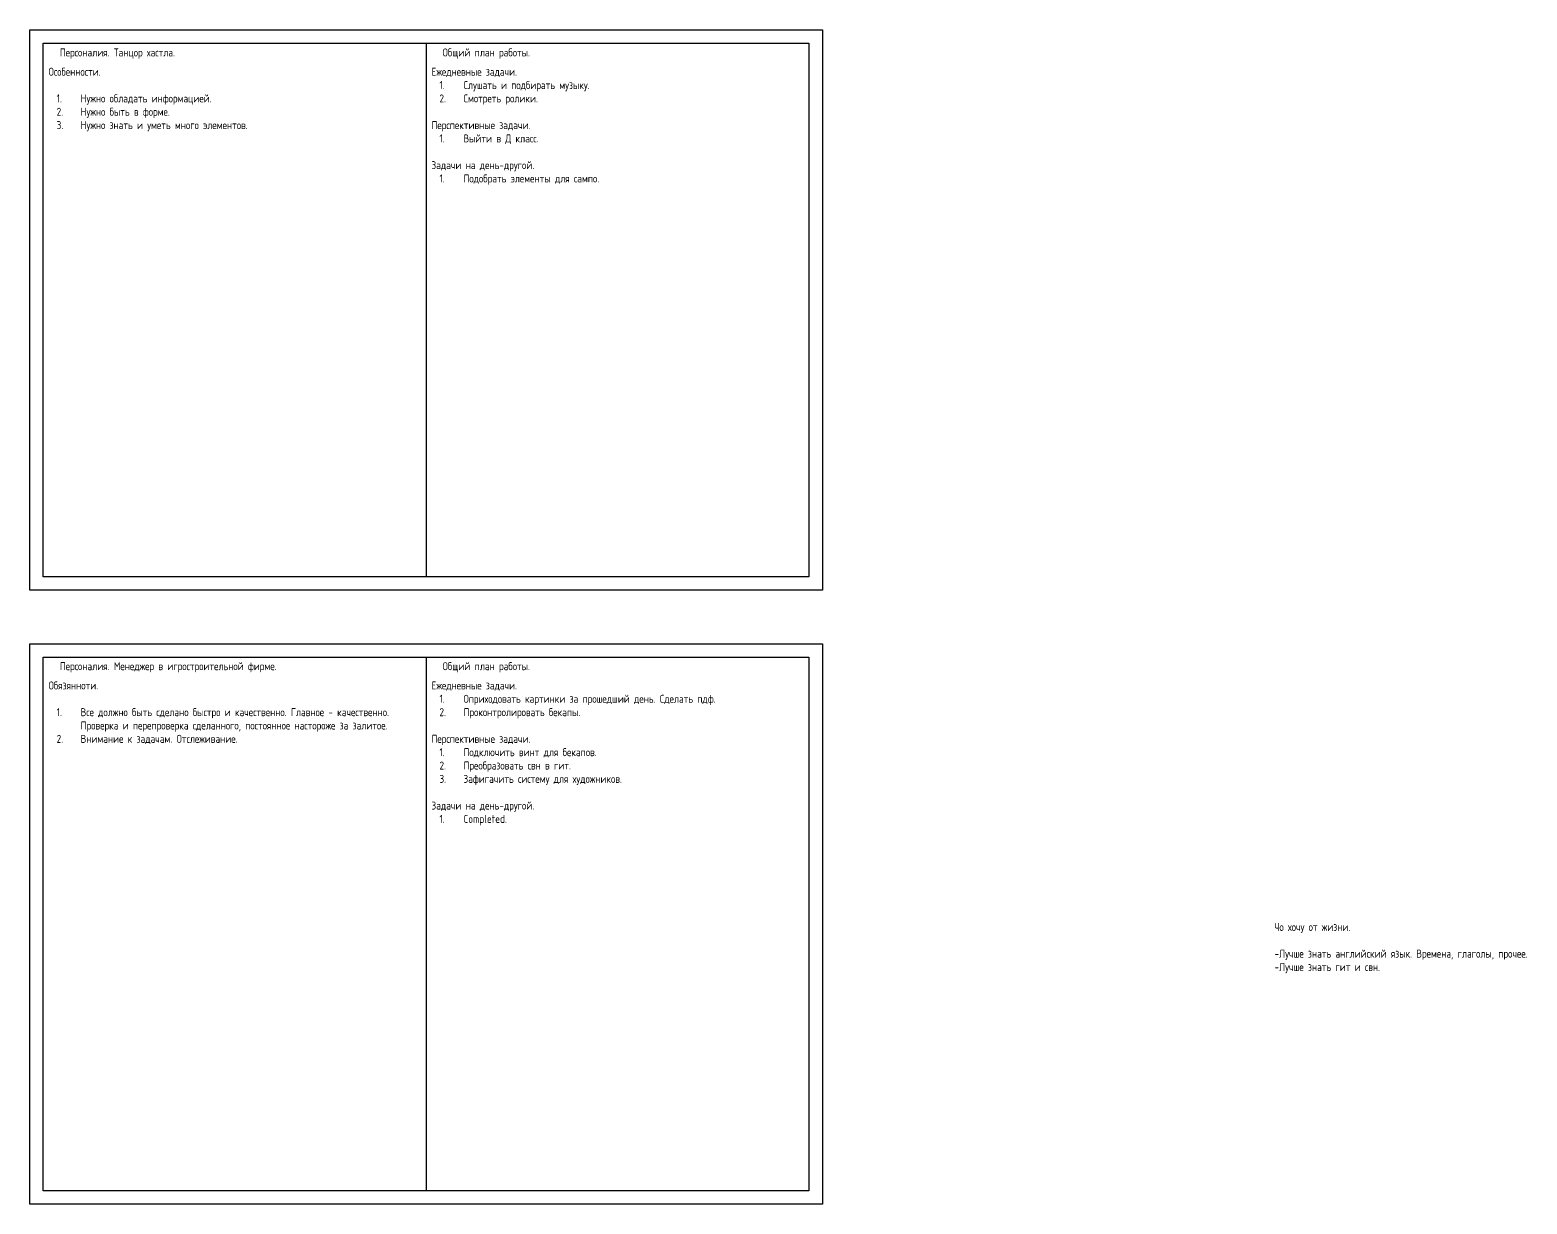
# Model space of a CAD drawing. Header units: millimetres. Extents: x -978 to 2856, y -2564 to 866.
# Drawn here: x -426 to 135, y 426 to 866 of the extents above; entities that cross this region are included whole.
import ezdxf

# ---------------------------------------------------------------- set-up
doc = ezdxf.new("R2010")
doc.units = ezdxf.units.MM
doc.header["$MEASUREMENT"] = 0
doc.styles.add('texxt', font='romans.shx', dxfattribs={"width": 0.8})

msp = doc.modelspace()

# ---------------------------------------------------------------- linework, layer by layer
for p, q in [((-277.5, 860.66), (-277.5, 660.66)), ((-277.5, 630.66), (-277.5, 430.66))]:
    msp.add_line(p, q)
for points in [[(-426, 865.66), (-129, 865.66), (-129, 655.66), (-426, 655.66)], [(-421, 860.66), (-134, 860.66), (-134, 660.66), (-421, 660.66)], [(-426, 635.66), (-129, 635.66), (-129, 425.66), (-426, 425.66)], [(-421, 630.66), (-134, 630.66), (-134, 430.66), (-421, 430.66)]]:
    msp.add_lwpolyline(points, close=True)

# ---------------------------------------------------------------- texts
at = {"char_height": 3, "style": 'texxt'}
for s, width, heights, insert, attachment_point in [('Персоналия. Танцор хастла.', 242.2389, [3.79], (-414.82, 854.91), 7), ('Общий план работы.', 242.2389, [0], (-271.32, 854.91), 7), ('Особенности.\\P\\P\\pi-9,l12,t12;1.^IНужно обладать информацией.\\P2.^IНужно быть в форме.\\P3.^IНужно знать и уметь много элементов.', 141.5, [0], (-419, 851.5), 1), ('Ежедневные задачи.\\P\\pi-9,l12,t12;1.^IСлушать и подбирать музыку.\\P2.^IСмотреть ролики.\\P\\pi0,l0,tz;\\PПерспективные задачи.\\P\\pi-9,l12,t12;1.^IВыйти в Д класс.\\P\\pi0,l0,tz;\\PЗадачи на день-другой.\\P\\pi-9,l12,t12;1.^IПодобрать элементы для сампо.', 141.5, [0], (-275.5, 851.5), 1), ('Персоналия. Менеджер в игростроительной фирме.', 242.2389, [3.79], (-414.82, 624.91), 7), ('Общий план работы.', 242.2389, [0], (-271.32, 624.91), 7), ('Обязянноти.\\P\\P\\pi-9,l12,t12;1.^IВсе должно быть сделано быстро и качественно. Главное - качественно. Проверка и перепроверка сделанного, постоянное настороже за залитое.\\P2.^IВнимание к задачам. Отслеживание.', 141.5, [0], (-419, 621.5), 1), ('Ежедневные задачи.\\P\\pi-9,l12,t12;1.^IОприходовать картинки за прошедший день. Сделать пдф.\\P2.^IПроконтролировать бекапы.\\P\\pi0,l0,tz;\\PПерспективные задачи.\\P\\pi-9,l12,t12;1.^IПодключить винт для бекапов.\\P2.^IПреобразовать свн в гит.\\P3.^IЗафигачить систему для художников.\\P\\pi0,l0,tz;\\PЗадачи на день-другой.\\P\\pi-9,l12,t12;1.^ICompleted.', 141.5, [0], (-275.5, 621.5), 1), ('{\\Fromans|c204;Чо хочу от жизни}.\\P\\P-{\\Fromans|c204;Лучше знать английский язык}. {\\Fromans|c204;Времена}, {\\Fromans|c204;глаголы}, {\\Fromans|c204;прочее}.\\P-{\\Fromans|c204;Лучше знать гит и свн}.', 141.5, [0], (40.5, 531), 1)]:
    msp.add_mtext_dynamic_manual_height_columns(s, width=width, gutter_width=20, heights=heights, dxfattribs=dict(at, insert=insert, attachment_point=attachment_point))

doc.saveas('drawing.dxf')
